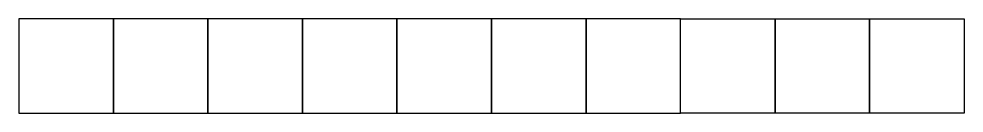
# Model space of a CAD drawing. Extents: x 0 to 200, y 0 to 20.
import ezdxf

# ---------------------------------------------------------------- set-up
doc = ezdxf.new("R2010")
doc.units = 0
doc.header["$MEASUREMENT"] = 0
doc.layers.get('0').update_dxf_attribs({"linetype": 'CONTINUOUS'})

msp = doc.modelspace()

# ---------------------------------------------------------------- meshes
mesh = msp.add_polyface()
corners = [(0, 0), (0, 20), (20, 0), (20, 20), (40, 0), (40, 20), (60, 0), (60, 20), (80, 0), (80, 20), (100, 0), (100, 20), (120, 0), (120, 20), (140, 0), (140, 20), (160, 0), (160, 20), (180, 0), (180, 20), (200, 0), (200, 20)]
mesh.append_faces([[corners[k] for k in face] for face in [(0, 2, 3, 1), (2, 4, 5, 3), (4, 6, 7, 5), (6, 8, 9, 7), (8, 10, 11, 9), (10, 12, 13, 11), (12, 14, 15, 13), (15, 17, 16, 14), (17, 19, 18, 16), (19, 21, 20, 18)]])

doc.saveas('drawing.dxf')
